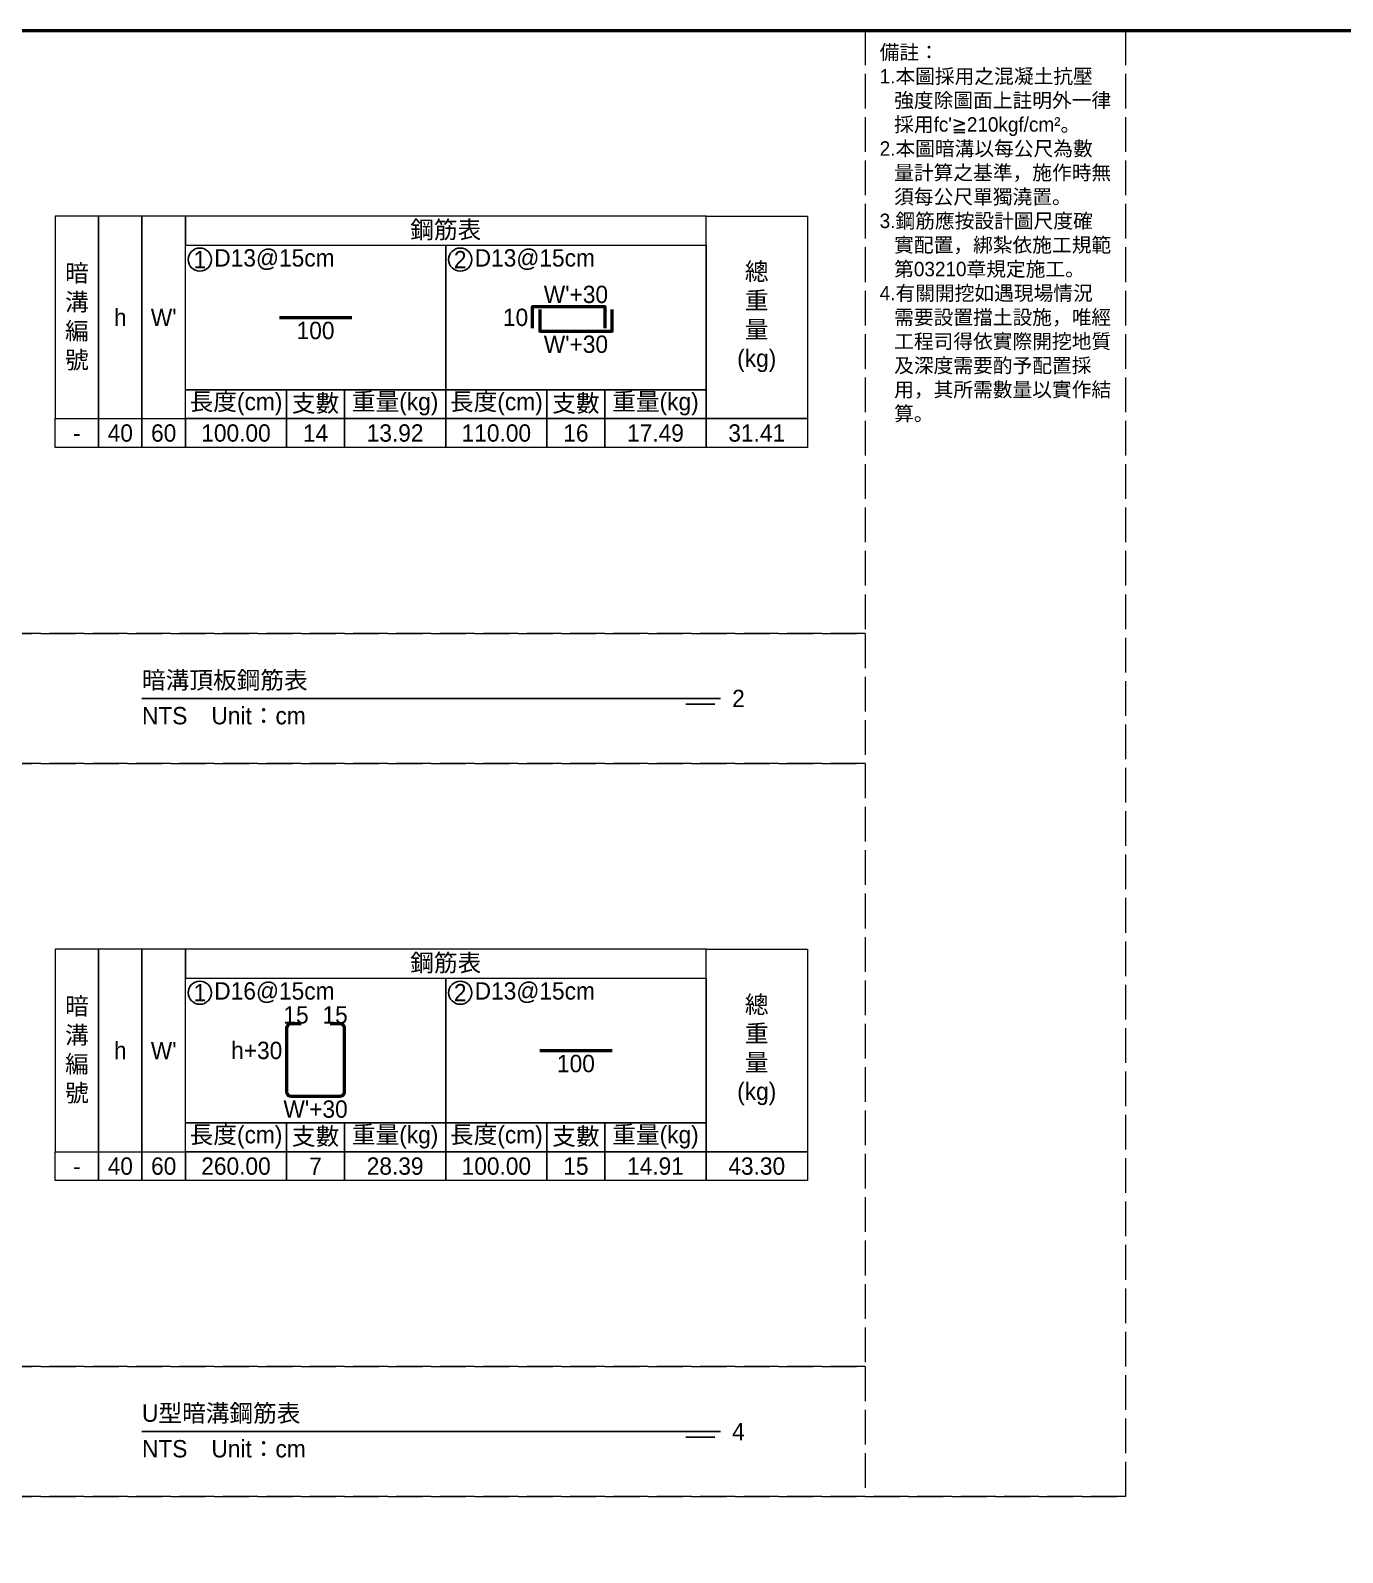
# Model space of a CAD drawing. Extents: x -3420 to 2030, y -3892 to 566.
# Drawn here: x -3019 to -2565, y -526 to 0 of the extents above; entities that cross this region are included whole.
import ezdxf

# ---------------------------------------------------------------- set-up
doc = ezdxf.new("R2010")
doc.units = 0
doc.header["$MEASUREMENT"] = 0
doc.linetypes.add('ACAD_ISO02W100', pattern=[15, 12, -3])
for name, color, linetype, lineweight in [('一、1.基本-圖框', 7, 'Continuous', 20), ('一、3.基本-變更', 1, 'Continuous', 50), ('二、5.繪圖-鋼筋', 60, 'Continuous', 50)]:
    doc.layers.add(name, color=color, linetype=linetype, lineweight=lineweight)
doc.layers.add('一、4.基本-隱藏', color=9, linetype='ACAD_ISO02W100', lineweight=20, plot=False)
doc.layers.add('三、1.文字-說明文字', color=2, linetype='Continuous')
doc.layers.add('三、3.文字-註解文字', color=2, linetype='Continuous')
doc.styles.add('次圖名(詳圖)', font='MS PGothic.ttf', dxfattribs={"height": 6})
doc.styles.add('註解文字(詳圖)', font='MS PGothic.ttf', dxfattribs={"height": 5})

msp = doc.modelspace()

# ---------------------------------------------------------------- linework, layer by layer
at = {"layer": '一、1.基本-圖框'}
for points in [[(-3010, -134.25), (-2995, -134.25), (-2995, -64.25), (-3010, -64.25)], [(-2995, -134.25), (-2980, -134.25), (-2980, -64.25), (-2995, -64.25)], [(-2980, -134.25), (-2965, -134.25), (-2965, -64.25), (-2980, -64.25)], [(-2965, -74.25), (-2785, -74.25), (-2785, -64.25), (-2965, -64.25)], [(-2750, -134.25), (-2785, -134.25), (-2785, -64.25), (-2750, -64.25)], [(-2965, -74.25), (-2875, -74.25), (-2875, -124.25), (-2965, -124.25)], [(-2875, -74.25), (-2785, -74.25), (-2785, -124.25), (-2875, -124.25)], [(-2965, -124.25), (-2930, -124.25), (-2930, -134.25), (-2965, -134.25)], [(-2930, -124.25), (-2910, -124.25), (-2910, -134.25), (-2930, -134.25)], [(-2910, -124.25), (-2875, -124.25), (-2875, -134.25), (-2910, -134.25)], [(-2875, -124.25), (-2840, -124.25), (-2840, -134.25), (-2875, -134.25)], [(-2840, -124.25), (-2820, -124.25), (-2820, -134.25), (-2840, -134.25)], [(-2820, -124.25), (-2785, -124.25), (-2785, -134.25), (-2820, -134.25)], [(-3010, -134.25), (-2995, -134.25), (-2995, -144.25), (-3010, -144.25)], [(-2995, -134.25), (-2980, -134.25), (-2980, -144.25), (-2995, -144.25)], [(-2980, -134.25), (-2965, -134.25), (-2965, -144.25), (-2980, -144.25)], [(-2965, -134.25), (-2930, -134.25), (-2930, -144.25), (-2965, -144.25)], [(-2930, -134.25), (-2910, -134.25), (-2910, -144.25), (-2930, -144.25)], [(-2910, -134.25), (-2875, -134.25), (-2875, -144.25), (-2910, -144.25)], [(-2875, -134.25), (-2840, -134.25), (-2840, -144.25), (-2875, -144.25)], [(-2840, -134.25), (-2820, -134.25), (-2820, -144.25), (-2840, -144.25)], [(-2820, -134.25), (-2785, -134.25), (-2785, -144.25), (-2820, -144.25)], [(-2785, -134.25), (-2750, -134.25), (-2750, -144.25), (-2785, -144.25)], [(-3010, -387.75), (-2995, -387.75), (-2995, -317.75), (-3010, -317.75)], [(-2995, -387.75), (-2980, -387.75), (-2980, -317.75), (-2995, -317.75)], [(-2980, -387.75), (-2965, -387.75), (-2965, -317.75), (-2980, -317.75)], [(-2965, -327.75), (-2785, -327.75), (-2785, -317.75), (-2965, -317.75)], [(-2750, -387.75), (-2785, -387.75), (-2785, -317.75), (-2750, -317.75)], [(-2965, -327.75), (-2875, -327.75), (-2875, -377.75), (-2965, -377.75)], [(-2875, -327.75), (-2785, -327.75), (-2785, -377.75), (-2875, -377.75)], [(-2965, -377.75), (-2930, -377.75), (-2930, -387.75), (-2965, -387.75)], [(-2930, -377.75), (-2910, -377.75), (-2910, -387.75), (-2930, -387.75)], [(-2910, -377.75), (-2875, -377.75), (-2875, -387.75), (-2910, -387.75)], [(-2875, -377.75), (-2840, -377.75), (-2840, -387.75), (-2875, -387.75)], [(-2840, -377.75), (-2820, -377.75), (-2820, -387.75), (-2840, -387.75)], [(-2820, -377.75), (-2785, -377.75), (-2785, -387.75), (-2820, -387.75)], [(-3010, -387.75), (-2995, -387.75), (-2995, -397.75), (-3010, -397.75)], [(-2995, -387.75), (-2980, -387.75), (-2980, -397.75), (-2995, -397.75)], [(-2980, -387.75), (-2965, -387.75), (-2965, -397.75), (-2980, -397.75)], [(-2965, -387.75), (-2930, -387.75), (-2930, -397.75), (-2965, -397.75)], [(-2930, -387.75), (-2910, -387.75), (-2910, -397.75), (-2930, -397.75)], [(-2910, -387.75), (-2875, -387.75), (-2875, -397.75), (-2910, -397.75)], [(-2875, -387.75), (-2840, -387.75), (-2840, -397.75), (-2875, -397.75)], [(-2840, -387.75), (-2820, -387.75), (-2820, -397.75), (-2840, -397.75)], [(-2820, -387.75), (-2785, -387.75), (-2785, -397.75), (-2820, -397.75)], [(-2785, -387.75), (-2750, -387.75), (-2750, -397.75), (-2785, -397.75)]]:
    msp.add_lwpolyline(points, close=True, dxfattribs=at)
at = {"layer": '一、3.基本-變更'}
msp.add_lwpolyline([(-3420, 0), (0, 0), (0, -1164), (-3420, -1164)], close=True, dxfattribs=at)
at = {"layer": '一、4.基本-隱藏'}
for points in [[(-3420, 0), (-2640, 0), (-2640, -507), (-3420, -507)], [(-3030, 0), (-2730, 0), (-2730, -208.5), (-3030, -208.5)], [(-3030, -208.5), (-2730, -208.5), (-2730, -253.5), (-3030, -253.5)], [(-3030, -253.5), (-2730, -253.5), (-2730, -462), (-3030, -462)], [(-3030, -462), (-2730, -462), (-2730, -507), (-3030, -507)]]:
    msp.add_lwpolyline(points, close=True, dxfattribs=at)
msp.add_lwpolyline([(-3420, -507), (-2640, -507)], dxfattribs=at)
at = {"layer": '三、3.文字-註解文字'}
for points in [[(-2980, -231), (-2780, -231)], [(-2782, -233), (-2792, -233)], [(-2980, -484.5), (-2780, -484.5)], [(-2782, -486.5), (-2792, -486.5)]]:
    msp.add_lwpolyline(points, dxfattribs=at)
for centre in [(-2960, -79.25), (-2870, -79.25), (-2960, -332.75), (-2870, -332.75)]:
    msp.add_circle(centre, 4, dxfattribs=at)
at = {"layer": '二、5.繪圖-鋼筋'}
for points in [[(-2932.5, -99.25), (-2907.5, -99.25)], [(-2845, -103), (-2845, -95.5), (-2820, -95.5), (-2820, -103)], [(-2842.5, -96.5), (-2842.5, -104), (-2817.5, -104), (-2817.5, -96.5)], [(-2842.5, -352.75), (-2817.5, -352.75)]]:
    msp.add_lwpolyline(points, dxfattribs=at)
msp.add_lwpolyline([(-2925, -343.5), (-2928.5, -343.5, 0.4142136), (-2930, -345), (-2930, -367, 0.4142136), (-2928.5, -368.5), (-2911.5, -368.5, 0.4142136), (-2910, -367), (-2910, -345, 0.4142136), (-2911.5, -343.5), (-2915, -343.5)], format="xyb", dxfattribs=at)

# ---------------------------------------------------------------- texts
at = {"layer": '一、1.基本-圖框', "char_height": 6, "attachment_point": 5, "style": '註解文字(詳圖)'}
for s, width, insert in [('{\\fMS PGothic|b0|i0|c128|p34;鋼筋表}', 94.24964, (-2875, -69.25)), ('暗{\\fMS PGothic|b0|i0|c128|p34;溝編號}', 12.98354, (-3002.5, -99.25)), ('{\\fMS PGothic|b0|i0|c128|p34;總重量(kg)}', 6, (-2767.5, -99.25)), ('{\\fMS PGothic|b0|i0|c128|p34;h}', 12.98354, (-2987.5, -99.25)), ("W'", 22.32258, (-2972.5, -99.25)), ('{\\fMS PGothic|b0|i0|c128|p34;長度(cm)}', 35.02324, (-2947.5, -129.25)), ('{\\fMS PGothic|b0|i0|c128|p34;支數}', 19.27354, (-2920, -129.25)), ('{\\fMS PGothic|b0|i0|c128|p34;重量(kg)}', 30.27214, (-2892.5, -129.25)), ('{\\fMS PGothic|b0|i0|c128|p34;長度(cm)}', 35.02324, (-2857.5, -129.25)), ('{\\fMS PGothic|b0|i0|c128|p34;支數}', 19.27354, (-2830, -129.25)), ('{\\fMS PGothic|b0|i0|c128|p34;重量(kg)}', 30.27214, (-2802.5, -129.25)), ('{\\fMS PGothic|b0|i0|c128|p34;鋼筋表}', 94.24964, (-2875, -322.75)), ('暗{\\fMS PGothic|b0|i0|c128|p34;溝編號}', 12.98354, (-3002.5, -352.75)), ('{\\fMS PGothic|b0|i0|c128|p34;總重量(kg)}', 6, (-2767.5, -352.75)), ('{\\fMS PGothic|b0|i0|c128|p34;h}', 12.98354, (-2987.5, -352.75)), ("W'", 22.32258, (-2972.5, -352.75)), ('{\\fMS PGothic|b0|i0|c128|p34;長度(cm)}', 35.02324, (-2947.5, -382.75)), ('{\\fMS PGothic|b0|i0|c128|p34;支數}', 19.27354, (-2920, -382.75)), ('{\\fMS PGothic|b0|i0|c128|p34;重量(kg)}', 30.27214, (-2892.5, -382.75)), ('{\\fMS PGothic|b0|i0|c128|p34;長度(cm)}', 35.02324, (-2857.5, -382.75)), ('{\\fMS PGothic|b0|i0|c128|p34;支數}', 19.27354, (-2830, -382.75)), ('{\\fMS PGothic|b0|i0|c128|p34;重量(kg)}', 30.27214, (-2802.5, -382.75))]:
    msp.add_mtext_dynamic_manual_height_columns(s, width=width, gutter_width=30, heights=[0], dxfattribs=dict(at, insert=insert))
at = {"layer": '三、1.文字-說明文字', "insert": (-2725, -5), "char_height": 5, "attachment_point": 1, "style": '註解文字(詳圖)'}
msp.add_mtext_dynamic_manual_height_columns("{\\fMS PGothic|b0|i0|c128|p34;備註：\\P\\pi-5,l5;1.本圖採用之混凝土抗壓強度除圖面上註明外一律採用fc'≧210kgf/cm²。\\P2.本圖暗溝以每公尺為數量計算之基準，施作時無須每公尺單獨澆置。\\P3.鋼筋應按設計圖尺度確實配置，綁紮依施工規範第03210章規定施工。\\P4.有關開挖如遇現場情況需要設置擋土設施，唯經工程司得依實際開挖地質及深度需要酌予配置採用，其所需數量以實作結算。}", width=80, gutter_width=30, heights=[0], dxfattribs=at)
at = {"layer": '三、3.文字-註解文字', "char_height": 6}
for s, width, gutter_width, insert, attachment_point, style in [('1', 8.38231, 30, (-2960, -79.25), 5, '註解文字(詳圖)'), ('D13@15cm', 6.06582, 30, (-2955, -79.25), 4, '註解文字(詳圖)'), ('2', 8.38231, 30, (-2870, -79.25), 5, '註解文字(詳圖)'), ('{\\fMS PGothic|b0|i0|c128|p34;D1}3{\\fMS PGothic|b0|i0|c128|p34;@}1{\\fMS PGothic|b0|i0|c128|p34;5cm}', 6.06582, 30, (-2865, -79.25), 4, '註解文字(詳圖)'), ('40', 9.06048, 30, (-2987.5, -139.25), 5, '註解文字(詳圖)'), ('6{\\fMS PGothic|b0|i0|c128|p34;0}', 9.06048, 30, (-2972.5, -139.25), 5, '註解文字(詳圖)'), ('100.00', 9.06048, 30, (-2947.5, -139.25), 5, '註解文字(詳圖)'), ('{\\fMS PGothic|b0|i0|c128|p34;1}4', 9.06048, 30, (-2920, -139.25), 5, '註解文字(詳圖)'), ('13.92', 9.06048, 30, (-2892.5, -139.25), 5, '註解文字(詳圖)'), ('{\\fMS PGothic|b0|i0|c128|p34;1}1{\\fMS PGothic|b0|i0|c128|p34;0.00}', 9.06048, 30, (-2857.5, -139.25), 5, '註解文字(詳圖)'), ('16', 9.06048, 30, (-2830, -139.25), 5, '註解文字(詳圖)'), ('17.49', 9.06048, 30, (-2802.5, -139.25), 5, '註解文字(詳圖)'), ('31.41', 9.06048, 30, (-2767.5, -139.25), 5, '註解文字(詳圖)'), ('-', 9.06048, 30, (-3002.5, -139.25), 5, '註解文字(詳圖)'), ('暗{\\fMS PGothic|b0|i0|c128|p34;溝}頂板鋼筋表', 134.12151, 15, (-2980, -225), 4, '次圖名(詳圖)'), ('2', 3, 15, (-2776, -231), 4, '次圖名(詳圖)'), ('NTS{\\fMS PGothic|b0|i0|c128|p34;^IUnit：cm}', 136.03259, 15, (-2980, -237), 4, '次圖名(詳圖)'), ('1', 8.38231, 30, (-2960, -332.75), 5, '註解文字(詳圖)'), ('{\\fMS PGothic|b0|i0|c128|p34;D1}6{\\fMS PGothic|b0|i0|c128|p34;@15cm}', 6.06582, 30, (-2955, -332.75), 4, '註解文字(詳圖)'), ('2', 8.38231, 30, (-2870, -332.75), 5, '註解文字(詳圖)'), ('{\\fMS PGothic|b0|i0|c128|p34;D1}3{\\fMS PGothic|b0|i0|c128|p34;@}1{\\fMS PGothic|b0|i0|c128|p34;5cm}', 6.06582, 30, (-2865, -332.75), 4, '註解文字(詳圖)'), ('-', 9.06048, 30, (-3002.5, -392.75), 5, '註解文字(詳圖)'), ('40', 9.06048, 30, (-2987.5, -392.75), 5, '註解文字(詳圖)'), ('6{\\fMS PGothic|b0|i0|c128|p34;0}', 9.06048, 30, (-2972.5, -392.75), 5, '註解文字(詳圖)'), ('260.00', 9.06048, 30, (-2947.5, -392.75), 5, '註解文字(詳圖)'), ('7', 9.06048, 30, (-2920, -392.75), 5, '註解文字(詳圖)'), ('28.39', 9.06048, 30, (-2892.5, -392.75), 5, '註解文字(詳圖)'), ('{\\fMS PGothic|b0|i0|c128|p34;100}.00', 9.06048, 30, (-2857.5, -392.75), 5, '註解文字(詳圖)'), ('15', 9.06048, 30, (-2830, -392.75), 5, '註解文字(詳圖)'), ('14.91', 9.06048, 30, (-2802.5, -392.75), 5, '註解文字(詳圖)'), ('43.30', 9.06048, 30, (-2767.5, -392.75), 5, '註解文字(詳圖)'), ('U型暗溝鋼筋表', 134.12151, 15, (-2980, -478.5), 4, '次圖名(詳圖)'), ('4', 3, 15, (-2776, -484.5), 4, '次圖名(詳圖)'), ('NTS{\\fMS PGothic|b0|i0|c128|p34;^IUnit：cm}', 136.03259, 15, (-2980, -490.5), 4, '次圖名(詳圖)')]:
    msp.add_mtext_dynamic_manual_height_columns(s, width=width, gutter_width=gutter_width, heights=[0], dxfattribs=dict(at, insert=insert, attachment_point=attachment_point, style=style))
at = {"layer": '二、5.繪圖-鋼筋', "char_height": 6, "style": '註解文字(詳圖)'}
for s, width, insert, attachment_point in [("{\\fMS PGothic|b0|i0|c128|p34;W'}+3{\\fMS PGothic|b0|i0|c128|p34;0}", 3.56631, (-2830, -88.277), 2), ('{\\fMS PGothic|b0|i0|c128|p34;10}', 8.87231, (-2846.5, -99.25), 6), ('100', 3.56631, (-2920, -100.75), 2), ("{\\fMS PGothic|b0|i0|c128|p34;W'}+3{\\fMS PGothic|b0|i0|c128|p34;0}", 3.56631, (-2830, -105.5), 2), ('15', 8.87231, (-2926.75, -343.5), 8), ('15', 8.87231, (-2913.25, -343.5), 8), ('{\\fMS PGothic|b0|i0|c128|p34;h+}3{\\fMS PGothic|b0|i0|c128|p34;0}', 8.87231, (-2931.5, -352.75), 6), ('100', 3.56631, (-2830, -354.25), 2), ("{\\fMS PGothic|b0|i0|c128|p34;W'+}3{\\fMS PGothic|b0|i0|c128|p34;0}", 3.56631, (-2920, -370), 2)]:
    msp.add_mtext_dynamic_manual_height_columns(s, width=width, gutter_width=30, heights=[0], dxfattribs=dict(at, insert=insert, attachment_point=attachment_point))

doc.saveas('drawing.dxf')
